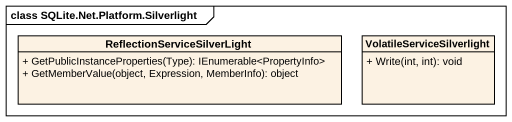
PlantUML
@startuml
mainframe class SQLite.Net.Platform.Silverlight
hide circle
hide empty members
skinparam classAttributeIconSize 0
class ReflectionServiceSilverLight {
  + GetPublicInstanceProperties(Type): IEnumerable<PropertyInfo>
  + GetMemberValue(object, Expression, MemberInfo): object
}
class VolatileServiceSilverlight {
  + Write(int, int): void
}
@enduml
